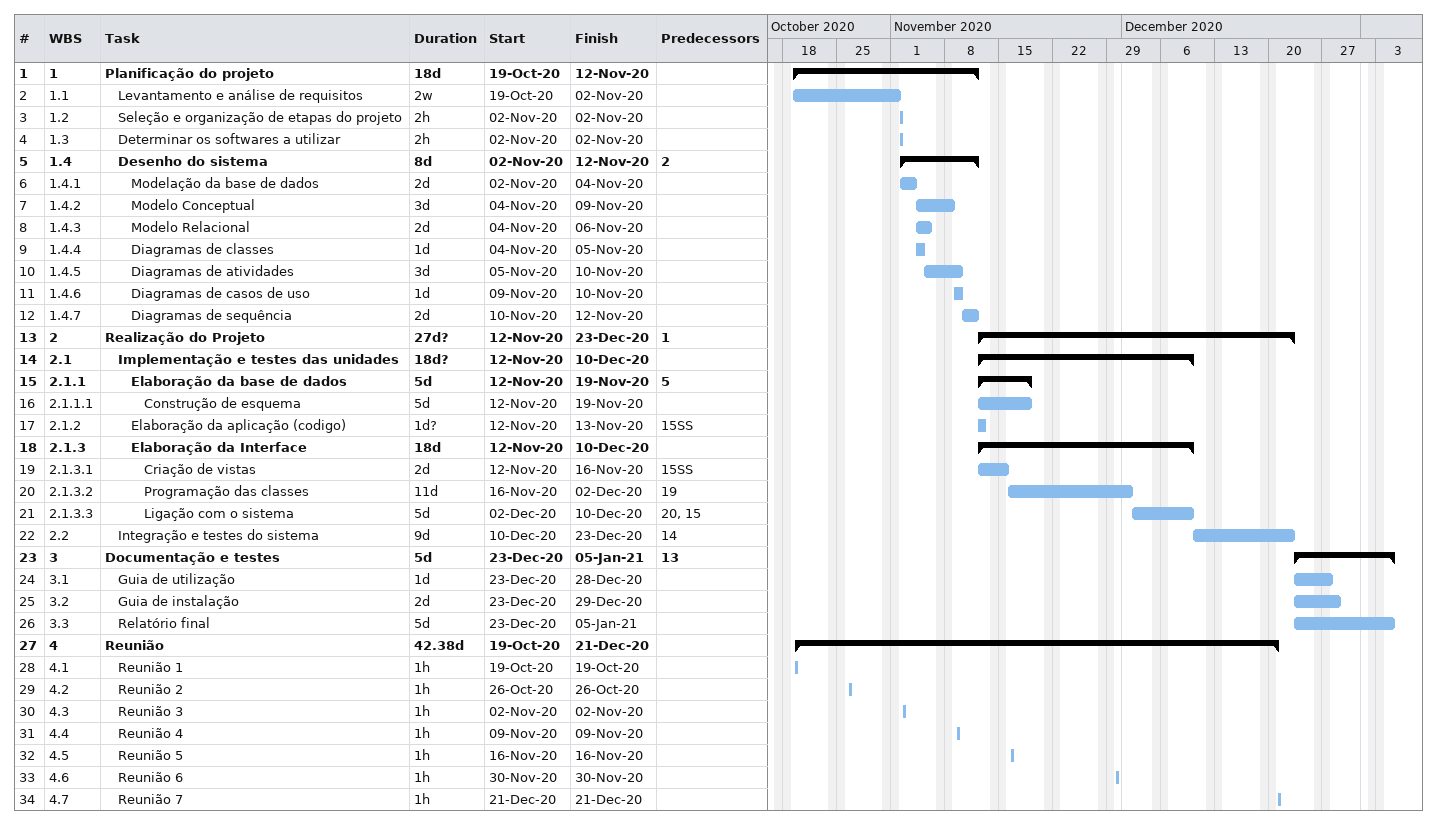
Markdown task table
| ID | WBS | Task | Duration | Start | Finish | Predecessors |
|---|---|---|---|---|---|---|
| 1 | 1 | **Planificação do projeto** | 18d | 2020-10-19 | 2020-11-12 |  |
| 2 | 1.1 | Levantamento e análise de requisitos | 2w | 2020-10-19 | 2020-11-02 |  |
| 3 | 1.2 | Seleção e organização de etapas do projeto | 2h | 2020-11-02 | 2020-11-02 |  |
| 4 | 1.3 | Determinar os softwares a utilizar | 2h | 2020-11-02 | 2020-11-02 |  |
| 5 | 1.4 | **Desenho do sistema** | 8d | 2020-11-02 | 2020-11-12 | 2 |
| 6 | 1.4.1 | Modelação da base de dados | 2d | 2020-11-02 | 2020-11-04 |  |
| 7 | 1.4.2 | Modelo Conceptual | 3d | 2020-11-04 | 2020-11-09 |  |
| 8 | 1.4.3 | Modelo Relacional | 2d | 2020-11-04 | 2020-11-06 |  |
| 9 | 1.4.4 | Diagramas de classes | 1d | 2020-11-04 | 2020-11-05 |  |
| 10 | 1.4.5 | Diagramas de atividades | 3d | 2020-11-05 | 2020-11-10 |  |
| 11 | 1.4.6 | Diagramas de casos de uso | 1d | 2020-11-09 | 2020-11-10 |  |
| 12 | 1.4.7 | Diagramas de sequência | 2d | 2020-11-10 | 2020-11-12 |  |
| 13 | 2 | **Realização do Projeto** | 27d? | 2020-11-12 | 2020-12-23 | 1 |
| 14 | 2.1 | **Implementação e testes das unidades** | 18d? | 2020-11-12 | 2020-12-10 |  |
| 15 | 2.1.1 | **Elaboração da base de dados** | 5d | 2020-11-12 | 2020-11-19 | 5 |
| 16 | 2.1.1.1 | Construção de esquema | 5d | 2020-11-12 | 2020-11-19 |  |
| 17 | 2.1.2 | Elaboração da aplicação (codigo) | 1d? | 2020-11-12 | 2020-11-13 | 15SS |
| 18 | 2.1.3 | **Elaboração da Interface** | 18d | 2020-11-12 | 2020-12-10 |  |
| 19 | 2.1.3.1 | Criação de vistas | 2d | 2020-11-12 | 2020-11-16 | 15SS |
| 20 | 2.1.3.2 | Programação das classes | 11d | 2020-11-16 | 2020-12-02 | 19 |
| 21 | 2.1.3.3 | Ligação com o sistema | 5d | 2020-12-02 | 2020-12-10 | 20, 15 |
| 22 | 2.2 | Integração e testes do sistema | 9d | 2020-12-10 | 2020-12-23 | 14 |
| 23 | 3 | **Documentação e testes** | 5d | 2020-12-23 | 2021-01-05 | 13 |
| 24 | 3.1 | Guia de utilização | 1d | 2020-12-23 | 2020-12-28 |  |
| 25 | 3.2 | Guia de instalação | 2d | 2020-12-23 | 2020-12-29 |  |
| 26 | 3.3 | Relatório final | 5d | 2020-12-23 | 2021-01-05 |  |
| 27 | 4 | **Reunião** | 42.38d | 2020-10-19 | 2020-12-21 |  |
| 28 | 4.1 | Reunião 1 | 1h | 2020-10-19 | 2020-10-19 |  |
| 29 | 4.2 | Reunião 2 | 1h | 2020-10-26 | 2020-10-26 |  |
| 30 | 4.3 | Reunião 3 | 1h | 2020-11-02 | 2020-11-02 |  |
| 31 | 4.4 | Reunião 4 | 1h | 2020-11-09 | 2020-11-09 |  |
| 32 | 4.5 | Reunião 5 | 1h | 2020-11-16 | 2020-11-16 |  |
| 33 | 4.6 | Reunião 6 | 1h | 2020-11-30 | 2020-11-30 |  |
| 34 | 4.7 | Reunião 7 | 1h | 2020-12-21 | 2020-12-21 |  |
